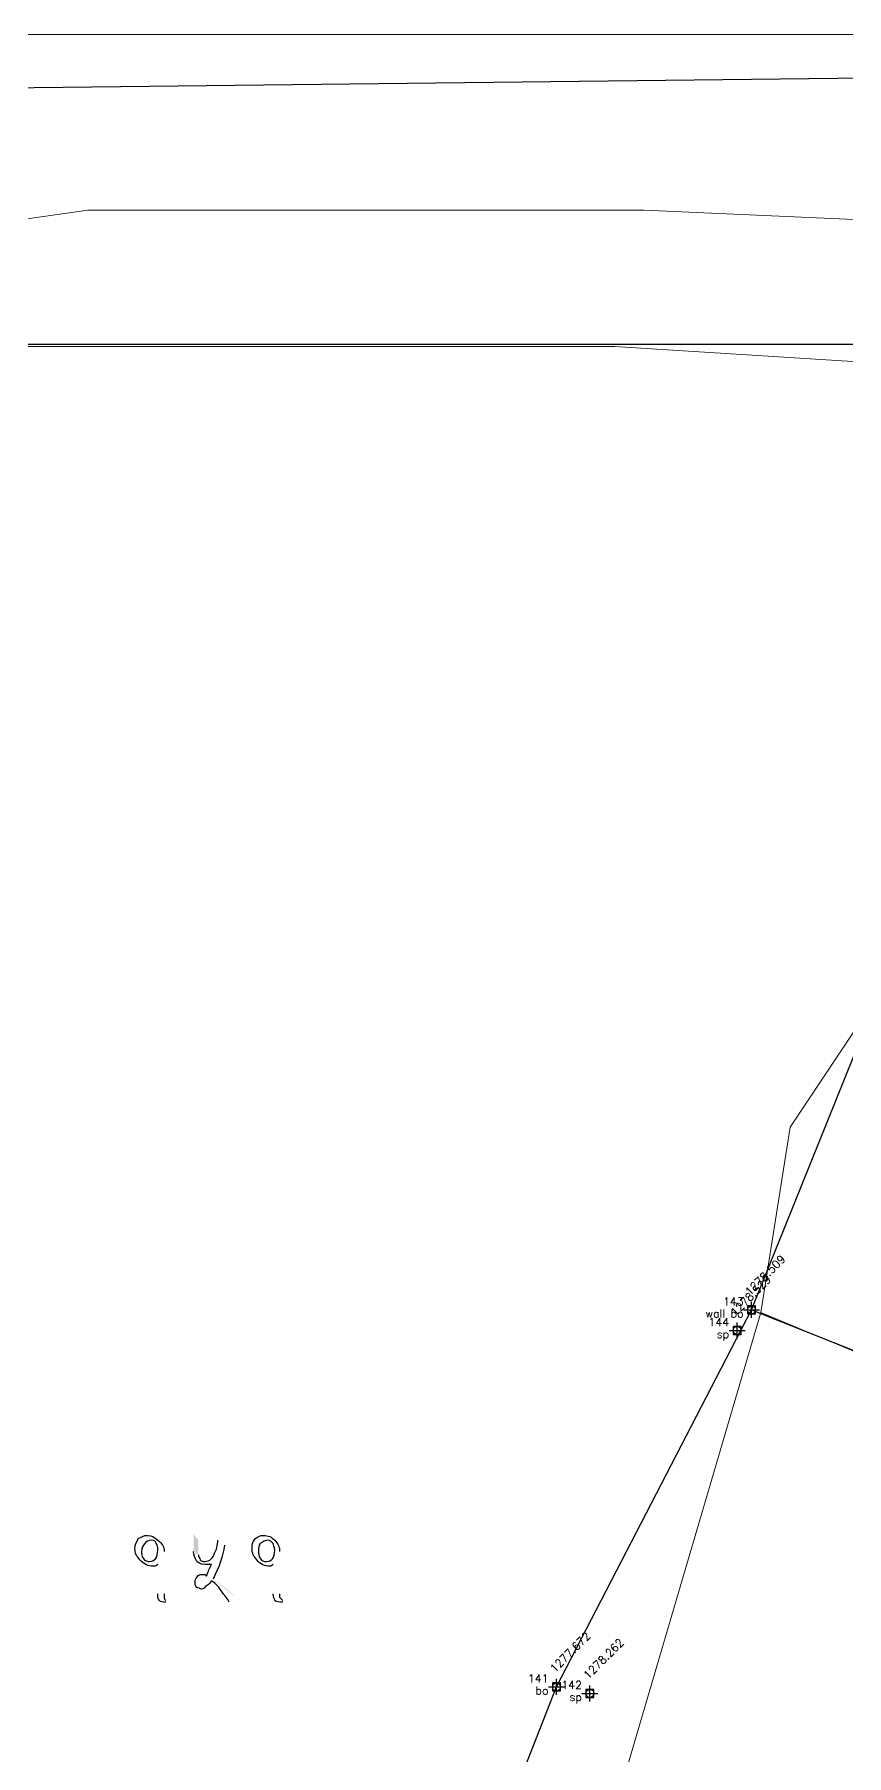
# Model space of a CAD drawing. Header units: metres. Extents: x 345912 to 349030, y 3061206 to 3061792.
# Drawn here: x 346801.7 to 346827.1, y 3061487.1 to 3061540.9 of the extents above; entities that cross this region are included whole.
import ezdxf
from ezdxf.enums import TextEntityAlignment as Align

# ---------------------------------------------------------------- set-up
doc = ezdxf.new("R2010")
doc.units = ezdxf.units.M
doc.header["$MEASUREMENT"] = 0
doc.header["$PDMODE"] = 98
doc.header["$PDSIZE"] = 0.25
for name, color, linetype in [('bo', 7, 'Continuous'), ('Boundary', 6, 'Continuous'), ('Features', 5, 'Continuous'), ('PDF4_Geometry', 7, 'Continuous'), ('PDF4_Solid Fills', 7, 'Continuous'), ('Points', 7, 'Continuous'), ('Points-ELV', 6, 'Continuous'), ('Points-NUM', 4, 'Continuous'), ('Points-TXT', 3, 'Continuous'), ('R', 1, 'Continuous'), ('sp', 7, 'Continuous'), ('wall bo', 7, 'Continuous')]:
    doc.layers.add(name, color=color, linetype=linetype)
doc.styles.add('romans', font='romans.shx')

# ---------------------------------------------------------------- blocks, each defined once
blk = doc.blocks.new('POINTS')
at = {"layer": 'Points'}
blk.add_line((0, 0), (0, 0), dxfattribs=at)
blk.add_point((0, 0), dxfattribs=at)
at = {"layer": 'Points-ELV', "style": 'romans'}
blk.add_attdef('ELEV', text='', height=1, rotation=45, dxfattribs=at).set_placement((0, 0), align=Align.BOTTOM_LEFT)
at = {"layer": 'Points-NUM', "style": 'romans'}
blk.add_attdef('PTNUM', text='', height=1, dxfattribs=at).set_placement((0, 0), align=Align.BOTTOM_RIGHT)
at = {"layer": 'Points-TXT', "style": 'romans'}
blk.add_attdef('DESC', text='', height=1, dxfattribs=at).set_placement((0, 0), align=Align.BOTTOM_RIGHT)
blk = doc.blocks.new('dh')
at = {"layer": 'Boundary'}
blk.add_lwpolyline([(346550.096, 3061299.2), (346553.718, 3061308.447), (346559.814, 3061320.222), (346570.738, 3061315.886), (346573, 3061315.095), (346582.238, 3061312.012), (346591.155, 3061309.482), (346594.07465, 3061308.65361), (346600.012, 3061309.172), (346601.871, 3061311.018), (346603.141, 3061312.283), (346611.952, 3061317.989)], dxfattribs=at)
at = {"layer": 'Features'}
blk.add_lwpolyline([(346559.814, 3061320.222), (346563.52092, 3061329.41907), (346574.005, 3061325.996)], dxfattribs=at)
at = {"layer": 'R'}
for points in [[(346470.8, 3061337.185), (346474.65, 3061340.185), (346477.595, 3061342.279), (346480.492, 3061344.098), (346484.067, 3061346.193), (346493.109, 3061350.19), (346501.168, 3061352.853), (346507.472, 3061355.156), (346517.062, 3061356.668), (346525.415, 3061357.549), (346531.112, 3061358.336), (346598.36, 3061359.118), (346606.403, 3061359.135), (346619.498, 3061357.676), (346630.573, 3061355.794), (346651.92, 3061352.284)], [(346649.951, 3061343.735), (346627.556, 3061347.044), (346618.472, 3061348.789), (346597.905, 3061350.377), (346531.896, 3061350.384), (346516.74, 3061347.88), (346501.121, 3061344.123), (346497.494, 3061343.302), (346491.76, 3061340.668), (346490.424, 3061339.807), (346485.111, 3061335.573), (346482.366, 3061333.706), (346478.345, 3061331.457)]]:
    blk.add_lwpolyline(points, dxfattribs=at)
at = {"layer": 'bo', "linetype": 'Continuous'}
ref = blk.add_blockref('POINTS', (346553.718, 3061308.447, 1277.672), dxfattribs=at)
ref.add_attrib('PTNUM', '141', dxfattribs={"layer": 'Points-NUM', "height": 0.25, "style": 'romans'}).set_placement((346553.468, 3061308.5095, 1277.672), align=Align.BOTTOM_RIGHT)
ref.add_attrib('DESC', 'bo', dxfattribs={"layer": 'Points-TXT', "height": 0.25, "style": 'romans'}).set_placement((346553.468, 3061308.1345, 1277.672), align=Align.BOTTOM_RIGHT)
ref.add_attrib('ELEV', '1277.672', dxfattribs={"layer": 'Points-ELV', "height": 0.25, "rotation": 45, "style": 'romans'}).set_placement((346553.718, 3061308.822, 1277.672), align=Align.BOTTOM_LEFT)
at = {"layer": 'sp', "linetype": 'Continuous'}
ref = blk.add_blockref('POINTS', (346559.362, 3061319.583, 1278.529), dxfattribs=at)
ref.add_attrib('PTNUM', '144', dxfattribs={"layer": 'Points-NUM', "height": 0.25, "style": 'romans'}).set_placement((346559.112, 3061319.6455, 1278.529), align=Align.BOTTOM_RIGHT)
ref.add_attrib('DESC', 'sp', dxfattribs={"layer": 'Points-TXT', "height": 0.25, "style": 'romans'}).set_placement((346559.112, 3061319.2705, 1278.529), align=Align.BOTTOM_RIGHT)
ref.add_attrib('ELEV', '1278.529', dxfattribs={"layer": 'Points-ELV', "height": 0.25, "rotation": 45, "style": 'romans'}).set_placement((346559.362, 3061319.958, 1278.529), align=Align.BOTTOM_LEFT)
ref = blk.add_blockref('POINTS', (346554.762, 3061308.244, 1278.262), dxfattribs=at)
ref.add_attrib('PTNUM', '142', dxfattribs={"layer": 'Points-NUM', "height": 0.25, "style": 'romans'}).set_placement((346554.512, 3061308.3065, 1278.262), align=Align.BOTTOM_RIGHT)
ref.add_attrib('DESC', 'sp', dxfattribs={"layer": 'Points-TXT', "height": 0.25, "style": 'romans'}).set_placement((346554.512, 3061307.9315, 1278.262), align=Align.BOTTOM_RIGHT)
ref.add_attrib('ELEV', '1278.262', dxfattribs={"layer": 'Points-ELV', "height": 0.25, "rotation": 45, "style": 'romans'}).set_placement((346554.762, 3061308.619, 1278.262), align=Align.BOTTOM_LEFT)
at = {"layer": 'wall bo', "linetype": 'Continuous'}
ref = blk.add_blockref('POINTS', (346559.814, 3061320.222, 1278.509), dxfattribs=at)
ref.add_attrib('PTNUM', '143', dxfattribs={"layer": 'Points-NUM', "height": 0.25, "style": 'romans'}).set_placement((346559.564, 3061320.2845, 1278.509), align=Align.BOTTOM_RIGHT)
ref.add_attrib('DESC', 'wall bo', dxfattribs={"layer": 'Points-TXT', "height": 0.25, "style": 'romans'}).set_placement((346559.564, 3061319.9095, 1278.509), align=Align.BOTTOM_RIGHT)
ref.add_attrib('ELEV', '1278.509', dxfattribs={"layer": 'Points-ELV', "height": 0.25, "rotation": 45, "style": 'romans'}).set_placement((346559.814, 3061320.597, 1278.509), align=Align.BOTTOM_LEFT)

msp = doc.modelspace()

# ---------------------------------------------------------------- hatches: boundary and pattern name
at = {"layer": 'PDF4_Solid Fills', "transparency": 33554559}
h = msp.add_hatch(color=256, dxfattribs=at)
h.paths.add_polyline_path([(346805.73468, 3061493.48243), (346805.73468, 3061492.16163)], flags=0)
h.paths.add_polyline_path([(346805.78548, 3061491.95843), (346805.78548, 3061491.90763)], flags=0)
h.paths.add_polyline_path([(346807.41108, 3061493.83803), (346807.61428, 3061493.68563)], flags=0)
h.paths.add_polyline_path([(346807.96988, 3061492.06003, 0.05915123), (346807.25868, 3061492.61883)], flags=0)
h.paths.add_polyline_path([(346807.96988, 3061492.06003), (346807.76668, 3061491.90763)], flags=0)
h.paths.add_polyline_path([(346806.64908, 3061493.48243), (346806.64908, 3061494.04123), (346806.80148, 3061493.83803), (346806.80148, 3061493.38083)], flags=0)
h.paths.add_polyline_path([(346809.34148, 3061493.48243), (346809.34148, 3061492.16163)], flags=0)
h.paths.add_polyline_path([(346809.44308, 3061491.95843), (346809.44308, 3061491.90763)], flags=0)

# ---------------------------------------------------------------- linework, layer by layer
at = {"layer": 'PDF4_Geometry', "lineweight": 13}
msp.add_lwpolyline([(346742.03148, 3061540.87883), (346969.86948, 3061540.87883), (346969.86948, 3061317.05403), (346742.03148, 3061317.05403)], close=True, dxfattribs=at)
at = {"layer": 'PDF4_Geometry', "lineweight": 9}
for points in [[(346792.67907, 3061533.86843), (346803.34708, 3061535.39243), (346820.72067, 3061535.39243), (346841.14227, 3061534.47803), (346853.02947, 3061534.17323), (346865.52628, 3061533.56363), (346878.93748, 3061532.64923)], [(346792.67907, 3061533.86843), (346803.34708, 3061535.39243), (346820.72067, 3061535.39243), (346841.14227, 3061534.47803), (346853.02947, 3061534.17323), (346865.52628, 3061533.56363), (346878.93748, 3061532.64923)], [(346876.19427, 3061528.99163), (346862.78308, 3061529.90603), (346848.45748, 3061529.90603), (346845.40947, 3061529.90603), (346834.43668, 3061530.51563), (346829.55988, 3061530.51563), (346819.80628, 3061531.12523), (346807.61428, 3061531.12523), (346798.47028, 3061531.12523)], [(346876.19427, 3061528.99163), (346862.78308, 3061529.90603), (346848.45748, 3061529.90603), (346845.40947, 3061529.90603), (346834.43668, 3061530.51563), (346829.55988, 3061530.51563), (346819.80628, 3061531.12523), (346807.61428, 3061531.12523), (346798.47028, 3061531.12523)]]:
    msp.add_lwpolyline(points, dxfattribs=at)
for points in [[(346834.43668, 3061530.51563), (346831.08388, 3061518.93323), (346829.25507, 3061512.83723), (346827.73108, 3061510.39883), (346825.29268, 3061506.74124), (346824.37828, 3061500.95003), (346819.80628, 3061485.40523), (346818.28227, 3061480.22363), (346817.06308, 3061475.65163), (346814.62468, 3061466.81243), (346813.71028, 3061465.89803), (346805.48068, 3061465.59323), (346793.59348, 3061465.89803), (346792.06947, 3061466.50764), (346792.06947, 3061484.49083), (346793.59348, 3061500.34043), (346793.28867, 3061504.30283), (346792.06947, 3061519.84763), (346790.24068, 3061530.21083), (346792.37428, 3061530.82043), (346798.47028, 3061531.12523), (346807.61428, 3061531.12523), (346819.80628, 3061531.12523), (346829.55988, 3061530.51563)], [(346834.43668, 3061530.51563), (346831.08388, 3061518.93323), (346829.25507, 3061512.83723), (346827.73108, 3061510.39883), (346825.29268, 3061506.74124), (346824.37828, 3061500.95003), (346819.80628, 3061485.40523), (346818.28227, 3061480.22363), (346817.06308, 3061475.65163), (346814.62468, 3061466.81243), (346813.71028, 3061465.89803), (346805.48068, 3061465.59323), (346793.59348, 3061465.89803), (346792.06947, 3061466.50764), (346792.06947, 3061484.49083), (346793.59348, 3061500.34043), (346793.28867, 3061504.30283), (346792.06947, 3061519.84763), (346790.24068, 3061530.21083), (346792.37428, 3061530.82043), (346798.47028, 3061531.12523), (346807.61428, 3061531.12523), (346819.80628, 3061531.12523), (346829.55988, 3061530.51563)], [(346838.09427, 3061506.74124), (346836.26548, 3061499.73083), (346835.35108, 3061496.37803), (346824.37828, 3061500.95003), (346825.29268, 3061506.74124), (346827.73108, 3061510.39883)], [(346838.09427, 3061506.74124), (346836.26548, 3061499.73083), (346835.35108, 3061496.37803), (346824.37828, 3061500.95003), (346825.29268, 3061506.74124), (346827.73108, 3061510.39883)], [(346888.99587, 3061495.46363), (346887.16707, 3061481.74764), (346885.03348, 3061468.64124), (346852.41988, 3061474.43243), (346818.28227, 3061480.22363), (346819.80628, 3061485.40523), (346824.37828, 3061500.95003), (346835.35108, 3061496.37803), (346846.93348, 3061492.41564), (346855.16308, 3061489.97723), (346864.61188, 3061487.53883), (346869.79348, 3061491.50124), (346872.23188, 3061492.72043), (346875.27988, 3061495.76844), (346877.10867, 3061496.98764), (346879.54707, 3061497.29243), (346883.20468, 3061498.20683), (346889.91028, 3061501.55963)], [(346888.99587, 3061495.46363), (346887.16707, 3061481.74764), (346885.03348, 3061468.64124), (346852.41988, 3061474.43243), (346818.28227, 3061480.22363), (346819.80628, 3061485.40523), (346824.37828, 3061500.95003), (346835.35108, 3061496.37803), (346846.93348, 3061492.41564), (346855.16308, 3061489.97723), (346864.61188, 3061487.53883), (346869.79348, 3061491.50124), (346872.23188, 3061492.72043), (346875.27988, 3061495.76844), (346877.10867, 3061496.98764), (346879.54707, 3061497.29243), (346883.20468, 3061498.20683), (346889.91028, 3061501.55963)]]:
    msp.add_lwpolyline(points, close=True, dxfattribs=at)
at = {"layer": 'PDF4_Geometry', "lineweight": 25}
for points in [[(346804.92188, 3061493.88883), (346805.02348, 3061493.93963), (346805.07428, 3061493.99043), (346805.22668, 3061493.99043)], [(346805.22668, 3061493.99043), (346805.32828, 3061493.99043), (346805.42988, 3061493.93963), (346805.53148, 3061493.83803)], [(346808.57948, 3061493.88883), (346808.63028, 3061493.93963), (346808.73188, 3061493.99043), (346808.83348, 3061493.99043)], [(346808.83348, 3061493.99043), (346808.98588, 3061493.99043), (346809.08748, 3061493.93963), (346809.18908, 3061493.83803)], [(346804.82028, 3061493.58403), (346804.82028, 3061493.68563), (346804.87108, 3061493.78723), (346804.92188, 3061493.88883)], [(346804.97268, 3061493.22843), (346804.87108, 3061493.33003), (346804.82028, 3061493.43163), (346804.82028, 3061493.58403)], [(346805.12508, 3061493.73643), (346805.07428, 3061493.68563), (346805.02348, 3061493.58403), (346805.02348, 3061493.48243)], [(346805.02348, 3061493.48243), (346805.02348, 3061493.43163), (346805.02348, 3061493.33003), (346805.07428, 3061493.27923)], [(346805.32828, 3061493.83803), (346805.22668, 3061493.83803), (346805.17588, 3061493.78723), (346805.12508, 3061493.73643)], [(346805.27748, 3061493.17763), (346805.42988, 3061493.17763), (346805.53148, 3061493.27923), (346805.53148, 3061493.53323)], [(346805.48068, 3061493.73643), (346805.48068, 3061493.78723), (346805.42988, 3061493.83803), (346805.32828, 3061493.83803)], [(346805.53148, 3061493.53323), (346805.53148, 3061493.63483), (346805.53148, 3061493.68563), (346805.48068, 3061493.73643)], [(346805.53148, 3061493.83803), (346805.68388, 3061493.73643), (346805.73468, 3061493.63483), (346805.73468, 3061493.48243)], [(346806.75068, 3061493.17763), (346806.69988, 3061493.27923), (346806.64908, 3061493.38083), (346806.64908, 3061493.48243)], [(346806.80148, 3061493.38083), (346806.80148, 3061493.33003), (346806.85228, 3061493.27923), (346806.85228, 3061493.22843)], [(346807.00468, 3061493.17763), (346807.15708, 3061493.17763), (346807.25868, 3061493.27923), (346807.30948, 3061493.43163)], [(346807.61428, 3061493.68563), (346807.56348, 3061493.33003), (346807.46188, 3061493.02523), (346807.25868, 3061492.61883)], [(346807.30948, 3061493.43163), (346807.36028, 3061493.53323), (346807.41108, 3061493.68563), (346807.41108, 3061493.83803)], [(346808.47788, 3061493.58403), (346808.47788, 3061493.68563), (346808.47788, 3061493.78723), (346808.57948, 3061493.88883)], [(346808.63028, 3061493.22843), (346808.52868, 3061493.33003), (346808.47788, 3061493.43163), (346808.47788, 3061493.58403)], [(346808.73188, 3061493.73643), (346808.68108, 3061493.68563), (346808.68108, 3061493.58403), (346808.68108, 3061493.48243)], [(346808.68108, 3061493.48243), (346808.68108, 3061493.43163), (346808.68108, 3061493.33003), (346808.73188, 3061493.27923)], [(346808.98588, 3061493.83803), (346808.88428, 3061493.83803), (346808.83348, 3061493.78723), (346808.73188, 3061493.73643)], [(346808.93508, 3061493.17763), (346809.08748, 3061493.17763), (346809.18908, 3061493.27923), (346809.18908, 3061493.53323)], [(346809.13828, 3061493.73643), (346809.08748, 3061493.78723), (346809.03668, 3061493.83803), (346808.98588, 3061493.83803)], [(346809.18908, 3061493.53323), (346809.18908, 3061493.63483), (346809.13828, 3061493.68563), (346809.13828, 3061493.73643)], [(346809.18908, 3061493.83803), (346809.29068, 3061493.73643), (346809.34148, 3061493.63483), (346809.34148, 3061493.48243)], [(346805.37908, 3061493.02523), (346805.22668, 3061493.02523), (346805.12508, 3061493.07603), (346804.97268, 3061493.22843)], [(346805.07428, 3061493.27923), (346805.12508, 3061493.17763), (346805.22668, 3061493.17763), (346805.27748, 3061493.17763)], [(346805.53148, 3061493.07603), (346805.48068, 3061493.02523), (346805.42988, 3061493.02523), (346805.37908, 3061493.02523)], [(346807.10628, 3061493.07603), (346806.95388, 3061493.07603), (346806.85228, 3061493.07603), (346806.75068, 3061493.17763)], [(346806.85228, 3061493.22843), (346806.90308, 3061493.17763), (346806.95388, 3061493.17763), (346807.00468, 3061493.17763)], [(346807.05548, 3061492.72043), (346807.10628, 3061492.87283), (346807.15708, 3061492.97443), (346807.20788, 3061493.07603)], [(346807.20788, 3061493.07603), (346807.15708, 3061493.07603), (346807.10628, 3061493.07603), (346807.10628, 3061493.07603)], [(346809.03668, 3061493.02523), (346808.88428, 3061493.02523), (346808.73188, 3061493.07603), (346808.63028, 3061493.22843)], [(346808.73188, 3061493.27923), (346808.78268, 3061493.17763), (346808.83348, 3061493.17763), (346808.93508, 3061493.17763)], [(346809.13828, 3061493.07603), (346809.08748, 3061493.02523), (346809.03668, 3061493.02523), (346809.03668, 3061493.02523)], [(346806.69988, 3061492.51723), (346806.69988, 3061492.56803), (346806.69988, 3061492.61883), (346806.75068, 3061492.66963)], [(346806.75068, 3061492.36483), (346806.69988, 3061492.41563), (346806.69988, 3061492.46643), (346806.69988, 3061492.51723)], [(346806.75068, 3061492.66963), (346806.80148, 3061492.77123), (346806.85228, 3061492.77123), (346806.90308, 3061492.77123)], [(346806.90308, 3061492.31403), (346806.85228, 3061492.31403), (346806.80148, 3061492.36483), (346806.75068, 3061492.36483)], [(346806.90308, 3061492.77123), (346806.95388, 3061492.77123), (346807.05548, 3061492.77123), (346807.05548, 3061492.72043)], [(346807.05548, 3061492.41563), (346807.00468, 3061492.36483), (346806.95388, 3061492.31403), (346806.90308, 3061492.31403)], [(346807.20788, 3061492.56803), (346807.15708, 3061492.51723), (346807.15708, 3061492.46643), (346807.05548, 3061492.41563)], [(346807.51268, 3061492.26323), (346807.41108, 3061492.41563), (346807.30948, 3061492.51723), (346807.20788, 3061492.56803)], [(346805.58228, 3061491.95843), (346805.53148, 3061492.00923), (346805.53148, 3061492.06003), (346805.53148, 3061492.16163)], [(346805.78548, 3061491.90763), (346805.68388, 3061491.90763), (346805.63308, 3061491.90763), (346805.58228, 3061491.95843)], [(346805.73468, 3061492.16163), (346805.73468, 3061492.11083), (346805.73468, 3061492.06003), (346805.73468, 3061492.06003)], [(346805.73468, 3061492.06003), (346805.73468, 3061492.00923), (346805.73468, 3061492.00923), (346805.78548, 3061491.95843)], [(346807.76668, 3061491.90763), (346807.71588, 3061492.00923), (346807.61428, 3061492.11083), (346807.51268, 3061492.26323)], [(346809.18908, 3061491.95843), (346809.18908, 3061492.00923), (346809.13828, 3061492.06003), (346809.13828, 3061492.16163)], [(346809.44308, 3061491.90763), (346809.34148, 3061491.90763), (346809.23988, 3061491.90763), (346809.18908, 3061491.95843)], [(346809.34148, 3061492.16163), (346809.34148, 3061492.11083), (346809.34148, 3061492.06003), (346809.34148, 3061492.06003)], [(346809.34148, 3061492.06003), (346809.39228, 3061492.00923), (346809.39228, 3061492.00923), (346809.44308, 3061491.95843)]]:
    msp.add_open_spline(points, degree=3, dxfattribs=at)

# ---------------------------------------------------------------- block references
at = {"layer": 'Features'}
msp.add_blockref('dh', (264.27326, 180.81034), dxfattribs=at)

doc.saveas('drawing.dxf')
